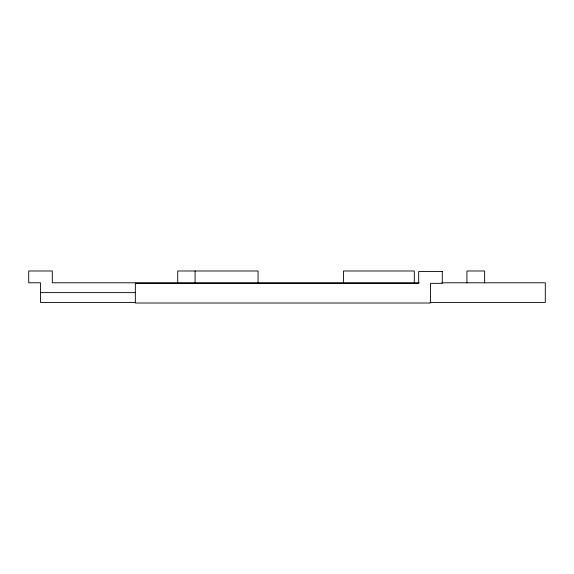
<?xml version="1.0" encoding="UTF-8"?>
<svg xmlns="http://www.w3.org/2000/svg" width="574" height="574" viewBox="0 0 574 574"><rect width="100%" height="100%" fill="white"/><g stroke="black" fill="none" stroke-linecap="round" stroke-linejoin="round"><path stroke-width="0.86" d="M419.128 282.795L52.306 282.795L52.306 270.985L28.7 270.985L28.7 282.795L40.503 282.795L40.503 302.469L135.55 302.469M441.887 282.795L545.3 282.795L545.3 302.469L430.048 302.469M40.503 292.632L135.521 292.632M484.635 282.795L484.635 270.985L466.927 270.985L466.927 282.795M414.313 282.795L414.313 270.985L343.489 270.985L343.489 282.795M258.056 282.795L258.056 270.985L177.718 270.985L177.718 282.795M195.103 270.985L195.103 282.795M442.281 271.531L418.676 271.531L418.676 283.341L135.364 283.341L135.364 303.015L430.478 303.015L430.478 283.341L442.281 283.341L442.281 271.531"/></g></svg>
